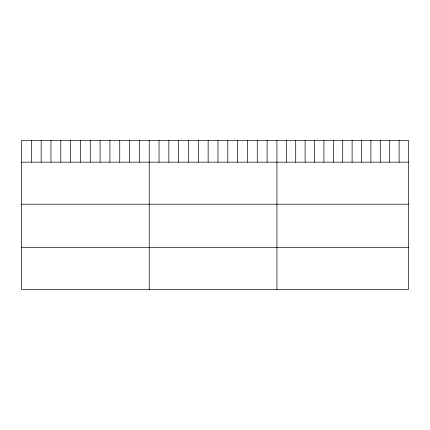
<?xml version="1.0" encoding="UTF-8"?>
<svg xmlns="http://www.w3.org/2000/svg" width="430" height="430" viewBox="0 0 430 430"><rect width="100%" height="100%" fill="white"/><g stroke="black" fill="none" stroke-linecap="round" stroke-linejoin="round"><path stroke-width="0.64" d="M408.5 162.174L408.5 289.492L21.5 289.492L21.5 140.508L408.5 140.508L408.5 162.174L21.5 162.174M21.5 204.191L408.5 204.191M21.5 247.476L408.5 247.476M399.099 140.508L399.099 162.174M389.704 140.508L389.704 162.174M380.303 140.508L380.303 162.174M370.907 140.508L370.907 162.174M361.506 140.508L361.506 162.174M352.111 140.508L352.111 162.174M342.71 140.508L342.71 162.174M333.309 140.508L333.309 162.174M323.914 140.508L323.914 162.174M314.513 140.508L314.513 162.174M305.117 140.508L305.117 162.174M295.716 140.508L295.716 162.174M286.321 140.508L286.321 162.174M276.92 140.508L276.92 289.492M267.094 140.508L267.094 162.174M257.274 140.508L257.274 162.174M247.449 140.508L247.449 162.174M237.623 140.508L237.623 162.174M227.803 140.508L227.803 162.174M217.978 140.508L217.978 162.174M208.152 140.508L208.152 162.174M198.327 140.508L198.327 162.174M188.507 140.508L188.507 162.174M178.681 140.508L178.681 162.174M168.856 140.508L168.856 162.174M159.035 140.508L159.035 162.174M149.21 140.508L149.21 289.492M139.385 140.508L139.385 162.174M129.564 140.508L129.564 162.174M119.739 140.508L119.739 162.174M109.913 140.508L109.913 162.174M100.093 140.508L100.093 162.174M90.268 140.508L90.268 162.174M80.442 140.508L80.442 162.174M70.617 140.508L70.617 162.174M60.797 140.508L60.797 162.174M50.971 140.508L50.971 162.174M41.146 140.508L41.146 162.174M31.325 140.508L31.325 162.174"/></g></svg>
